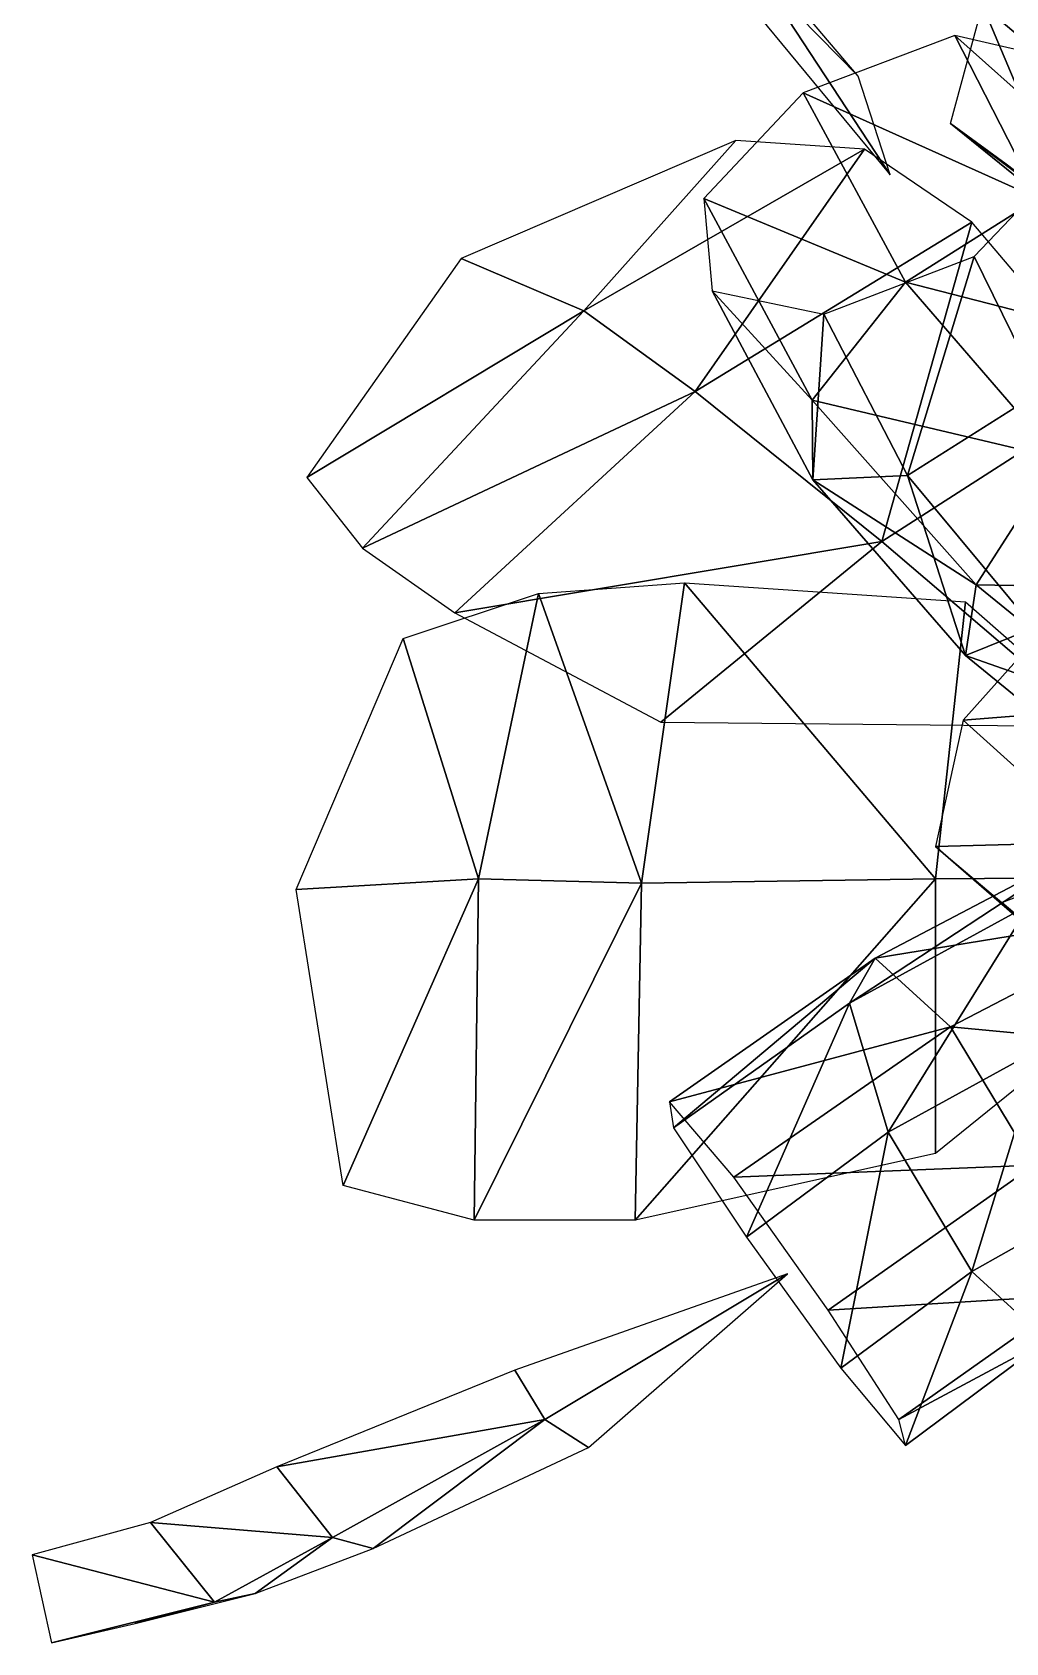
# Model space of a CAD drawing. Extents: x -6.8 to 6.8, y -29 to 29.
# Drawn here: x -4.587 to -3.453, y -10.823 to -8.946 of the extents above; entities that cross this region are included whole.
import ezdxf

# ---------------------------------------------------------------- set-up
doc = ezdxf.new("R2010")
doc.units = 0

msp = doc.modelspace()

# ---------------------------------------------------------------- linework, layer by layer
at = {"layer": 'flower_stems1', "color": 3}
for points in [[(-3.30493, -9.06268, 7.89758), (-3.47991, -8.91516, 7.79254), (-3.35992, -8.76641, 7.79754)], [(-3.37243, -9.17016, 7.75256), (-3.51745, -9.05267, 7.66503), (-3.47991, -8.91516, 7.79254)], [(-3.37243, -9.17016, 7.75256), (-3.47991, -8.91516, 7.79254), (-3.30493, -9.06268, 7.89758)], [(-3.41497, -9.14019, 7.84503), (-3.51245, -8.95019, 7.97906), (-3.6892, -9.01721, 7.94256)], [(-3.30493, -9.13519, 8.00256), (-3.38244, -8.98016, 8.11505), (-3.51245, -8.95019, 7.97906)], [(-3.30493, -9.13519, 8.00256), (-3.51245, -8.95019, 7.97906), (-3.41497, -9.14019, 7.84503)], [(-3.56994, -9.23767, 7.79003), (-3.6892, -9.01721, 7.94256), (-3.80493, -9.14019, 8.03002)], [(-3.41497, -9.14019, 7.84503), (-3.6892, -9.01721, 7.94256), (-3.56994, -9.23767, 7.79003)], [(-3.31744, -9.20269, 7.57257), (-3.51745, -9.05267, 7.66503), (-3.37243, -9.17016, 7.75256)], [(-3.31744, -9.20269, 7.57257), (-3.45245, -9.10015, 7.49005), (-3.51745, -9.05267, 7.66503)], [(-3.41247, -9.36517, 8.24755), (-3.48992, -9.2077, 8.36004), (-3.37243, -9.0852, 8.27258)], [(-3.67871, -9.37518, 7.87005), (-3.80493, -9.14019, 8.03002), (-3.79492, -9.24768, 8.19006)], [(-3.56994, -9.23767, 7.79003), (-3.80493, -9.14019, 8.03002), (-3.67871, -9.37518, 7.87005)], [(-3.26745, -9.31518, 7.74505), (-3.41497, -9.14019, 7.84503), (-3.56994, -9.23767, 7.79003)], [(-3.56744, -9.4627, 8.19256), (-3.66497, -9.27496, 8.32507), (-3.48992, -9.2077, 8.36004)], [(-3.56744, -9.4627, 8.19256), (-3.48992, -9.2077, 8.36004), (-3.41247, -9.36517, 8.24755)], [(-3.67871, -9.37518, 7.87005), (-3.79492, -9.24768, 8.19006), (-3.67767, -9.46771, 8.03753)], [(-3.67767, -9.46771, 8.03753), (-3.79492, -9.24768, 8.19006), (-3.66497, -9.27496, 8.32507)], [(-3.39245, -9.44268, 7.67755), (-3.56994, -9.23767, 7.79003), (-3.67871, -9.37518, 7.87005)], [(-3.26745, -9.31518, 7.74505), (-3.56994, -9.23767, 7.79003), (-3.39245, -9.44268, 7.67755)], [(-3.67767, -9.46771, 8.03753), (-3.66497, -9.27496, 8.32507), (-3.56744, -9.4627, 8.19256)], [(-3.48742, -9.5902, 7.75006), (-3.67871, -9.37518, 7.87005), (-3.67767, -9.46771, 8.03753)], [(-3.39245, -9.44268, 7.67755), (-3.67871, -9.37518, 7.87005), (-3.48742, -9.5902, 7.75006)], [(-3.41992, -9.64019, 8.09503), (-3.56744, -9.4627, 8.19256), (-3.41247, -9.36517, 8.24755)], [(-3.20245, -9.59515, 7.61755), (-3.39245, -9.44268, 7.67755), (-3.48742, -9.5902, 7.75006)], [(-3.49993, -9.67266, 7.92254), (-3.67767, -9.46771, 8.03753), (-3.56744, -9.4627, 8.19256)], [(-3.48742, -9.5902, 7.75006), (-3.67767, -9.46771, 8.03753), (-3.49993, -9.67266, 7.92254)], [(-3.49993, -9.67266, 7.92254), (-3.56744, -9.4627, 8.19256), (-3.41992, -9.64019, 8.09503)], [(-3.24743, -9.72766, 8.16253), (-3.37493, -9.60516, 8.27008), (-3.50244, -9.74768, 8.27508)], [(-3.29992, -9.74267, 7.69006), (-3.48742, -9.5902, 7.75006), (-3.49993, -9.67266, 7.92254)], [(-3.20245, -9.59515, 7.61755), (-3.48742, -9.5902, 7.75006), (-3.29992, -9.74267, 7.69006)], [(-3.31243, -9.82519, 7.86254), (-3.49993, -9.67266, 7.92254), (-3.41992, -9.64019, 8.09503)], [(-3.29992, -9.74267, 7.69006), (-3.49993, -9.67266, 7.92254), (-3.31243, -9.82519, 7.86254)], [(-3.24743, -9.72766, 8.16253), (-3.50244, -9.74768, 8.27508), (-3.34497, -9.89019, 8.14257)], [(-3.34497, -9.89019, 8.14257), (-3.50244, -9.74768, 8.27508), (-3.53497, -9.8952, 8.39257)], [(-3.35742, -9.8952, 8.40258), (-3.63494, -10.07769, 8.30255), (-3.42498, -9.9627, 8.23504)], [(-3.35742, -9.8952, 8.40258), (-3.60491, -10.02496, 8.48504), (-3.63494, -10.07769, 8.30255)], [(-3.25244, -9.96771, 8.54504), (-3.60491, -10.02496, 8.48504), (-3.35742, -9.8952, 8.40258)], [(-3.34497, -9.89019, 8.14257), (-3.53497, -9.8952, 8.39257), (-3.34747, -10.05767, 8.23504)], [(-3.34747, -10.05767, 8.23504), (-3.53497, -9.8952, 8.39257), (-3.45745, -9.9602, 8.55255)], [(-3.25744, -10.13018, 8.38757), (-3.45745, -9.9602, 8.55255), (-3.31243, -9.90521, 8.66503)], [(-3.42498, -9.9627, 8.23504), (-3.63494, -10.07769, 8.30255), (-3.58996, -10.22766, 8.19506)], [(-3.42498, -9.9627, 8.23504), (-3.58996, -10.22766, 8.19506), (-3.41247, -10.13018, 8.14257)], [(-3.34747, -10.05767, 8.23504), (-3.45745, -9.9602, 8.55255), (-3.25744, -10.13018, 8.38757)], [(-3.25244, -9.96771, 8.54504), (-3.51745, -10.10516, 8.63256), (-3.60491, -10.02496, 8.48504)], [(-3.17242, -10.13769, 8.58007), (-3.51745, -10.10516, 8.63256), (-3.25244, -9.96771, 8.54504)], [(-3.60491, -10.02496, 8.48504), (-3.84497, -10.19268, 8.50756), (-3.83996, -10.22265, 8.31756)], [(-3.51745, -10.10516, 8.63256), (-3.84497, -10.19268, 8.50756), (-3.60491, -10.02496, 8.48504)], [(-3.60491, -10.02496, 8.48504), (-3.83996, -10.22265, 8.31756), (-3.63494, -10.07769, 8.30255)], [(-3.63494, -10.07769, 8.30255), (-3.83996, -10.22265, 8.31756), (-3.75494, -10.35015, 8.20257)], [(-3.63494, -10.07769, 8.30255), (-3.75494, -10.35015, 8.20257), (-3.58996, -10.22766, 8.19506)], [(-3.51745, -10.10516, 8.63256), (-3.76995, -10.28045, 8.66003), (-3.84497, -10.19268, 8.50756)], [(-3.41992, -10.26617, 8.66253), (-3.76995, -10.28045, 8.66003), (-3.51745, -10.10516, 8.63256)], [(-3.17242, -10.13769, 8.58007), (-3.41992, -10.26617, 8.66253), (-3.51745, -10.10516, 8.63256)], [(-3.41247, -10.13018, 8.14257), (-3.58996, -10.22766, 8.19506), (-3.49243, -10.39019, 8.22558)], [(-3.41247, -10.13018, 8.14257), (-3.49243, -10.39019, 8.22558), (-3.33245, -10.30017, 8.18005)], [(-3.58996, -10.22766, 8.19506), (-3.75494, -10.35015, 8.20257), (-3.64495, -10.50268, 8.23052)], [(-3.58996, -10.22766, 8.19506), (-3.64495, -10.50268, 8.23052), (-3.49243, -10.39019, 8.22558)], [(-3.41992, -10.26617, 8.66253), (-3.65997, -10.43518, 8.68505), (-3.76995, -10.28045, 8.66003)], [(-3.37243, -10.41766, 8.55505), (-3.65997, -10.43518, 8.68505), (-3.41992, -10.26617, 8.66253)], [(-3.33245, -10.30017, 8.18005), (-3.49243, -10.39019, 8.22558), (-3.40496, -10.47015, 8.37506)], [(-3.49243, -10.39019, 8.22558), (-3.64495, -10.50268, 8.23052), (-3.56994, -10.59271, 8.38256)], [(-3.49243, -10.39019, 8.22558), (-3.56994, -10.59271, 8.38256), (-3.40496, -10.47015, 8.37506)], [(-3.37243, -10.41766, 8.55505), (-3.57745, -10.56268, 8.57006), (-3.65997, -10.43518, 8.68505)], [(-3.40496, -10.47015, 8.37506), (-3.57745, -10.56268, 8.57006), (-3.37243, -10.41766, 8.55505)], [(-3.40496, -10.47015, 8.37506), (-3.56994, -10.59271, 8.38256), (-3.57745, -10.56268, 8.57006)]]:
    msp.add_3dface(points, dxfattribs=at)
at = {"layer": 'flowers0', "color": 1}
for points in [[(-3.73992, -8.88018, 8.33007), (-3.85742, -8.78619, 8.09753), (-3.58746, -9.11267, 8.15258)], [(-3.62493, -8.99768, 8.54504), (-3.76495, -8.8327, 8.75006), (-3.73992, -8.88018, 8.33007)], [(-3.58746, -9.11267, 8.15258), (-3.62493, -8.99768, 8.54504), (-3.73992, -8.88018, 8.33007)], [(-3.94445, -9.27093, 9.05255), (-3.76745, -9.07269, 9.34008), (-4.08746, -9.2102, 9.24505)], [(-3.94445, -9.27093, 9.05255), (-3.61743, -9.0827, 9.20507), (-3.76745, -9.07269, 9.34008)], [(-3.81494, -9.36517, 8.93005), (-3.61743, -9.0827, 9.20507), (-3.94445, -9.27093, 9.05255)], [(-3.49243, -9.16766, 9.07006), (-3.61743, -9.0827, 9.20507), (-3.81494, -9.36517, 8.93005)], [(-3.49243, -9.16766, 9.07006), (-3.81494, -9.36517, 8.93005), (-3.59747, -9.53973, 8.71228)], [(-3.32495, -9.36517, 8.80004), (-3.49243, -9.16766, 9.07006), (-3.59747, -9.53973, 8.71228)], [(-4.08746, -9.2102, 9.24505), (-4.26745, -9.4652, 9.12255), (-3.94445, -9.27093, 9.05255)], [(-3.94445, -9.27093, 9.05255), (-4.26745, -9.4652, 9.12255), (-4.20245, -9.54766, 8.97802)], [(-3.94445, -9.27093, 9.05255), (-4.20245, -9.54766, 8.97802), (-3.81494, -9.36517, 8.93005)], [(-3.81494, -9.36517, 8.93005), (-4.20245, -9.54766, 8.97802), (-4.09497, -9.62268, 8.84252)], [(-3.81494, -9.36517, 8.93005), (-4.09497, -9.62268, 8.84252), (-3.59747, -9.53973, 8.71228)], [(-3.34497, -9.75518, 8.46905), (-3.32495, -9.36517, 8.80004), (-3.59747, -9.53973, 8.71228)], [(-3.59747, -9.53973, 8.71228), (-4.09497, -9.62268, 8.84252), (-3.85491, -9.75018, 8.61505)], [(-3.59747, -9.53973, 8.71228), (-3.85491, -9.75018, 8.61505), (-3.34497, -9.75518, 8.46905)], [(-4.06744, -9.93267, 7.02008), (-4.15496, -9.6527, 6.77258), (-3.99743, -9.60015, 6.84008)], [(-4.06744, -9.93267, 7.02008), (-3.99743, -9.60015, 6.84008), (-3.87744, -9.93768, 7.07757)], [(-3.87744, -9.93768, 7.07757), (-3.99743, -9.60015, 6.84008), (-3.82745, -9.5877, 6.91503)], [(-3.87744, -9.93768, 7.07757), (-3.82745, -9.5877, 6.91503), (-3.53497, -9.93267, 7.17254)], [(-3.53497, -9.93267, 7.17254), (-3.82745, -9.5877, 6.91503), (-3.49993, -9.61016, 7.05255)], [(-3.53497, -9.93267, 7.17254), (-3.49993, -9.61016, 7.05255), (-3.13494, -9.93017, 7.26757)], [(-4.27996, -9.94519, 6.88507), (-4.15496, -9.6527, 6.77258), (-4.06744, -9.93267, 7.02008)], [(-4.06744, -9.93267, 7.02008), (-4.22497, -10.29003, 6.97607), (-4.27996, -9.94519, 6.88507)], [(-4.06744, -9.93267, 7.02008), (-4.07244, -10.3302, 7.10003), (-4.22497, -10.29003, 6.97607)], [(-3.87744, -9.93768, 7.07757), (-4.07244, -10.3302, 7.10003), (-4.06744, -9.93267, 7.02008)], [(-3.88494, -10.3302, 7.17254), (-4.07244, -10.3302, 7.10003), (-3.87744, -9.93768, 7.07757)], [(-3.53497, -10.25268, 7.28002), (-3.88494, -10.3302, 7.17254), (-3.53497, -9.93267, 7.17254)], [(-3.88494, -10.3302, 7.17254), (-3.87744, -9.93768, 7.07757), (-3.53497, -9.93267, 7.17254)], [(-3.13494, -9.93017, 7.26757), (-3.53497, -10.25268, 7.28002), (-3.53497, -9.93267, 7.17254)], [(-3.70745, -10.3927, 8.44506), (-4.02496, -10.50518, 8.21008), (-3.98992, -10.56268, 8.4718)], [(-3.98992, -10.56268, 8.4718), (-3.9392, -10.59515, 8.74005), (-3.70745, -10.3927, 8.44506)], [(-4.02496, -10.50518, 8.21008), (-4.30242, -10.61767, 8.19006), (-3.98992, -10.56268, 8.4718)], [(-4.30242, -10.61767, 8.19006), (-4.23742, -10.70019, 8.49505), (-3.98992, -10.56268, 8.4718)], [(-4.23742, -10.70019, 8.49505), (-4.18994, -10.7127, 8.80255), (-3.98992, -10.56268, 8.4718)], [(-3.98992, -10.56268, 8.4718), (-4.18994, -10.7127, 8.80255), (-3.9392, -10.59515, 8.74005)], [(-4.30242, -10.61767, 8.19006), (-4.44946, -10.68267, 8.21582), (-4.23742, -10.70019, 8.49505)], [(-4.37493, -10.7752, 8.51757), (-4.44946, -10.68267, 8.21582), (-4.58746, -10.72015, 8.29003)], [(-4.23742, -10.70019, 8.49505), (-4.44946, -10.68267, 8.21582), (-4.37493, -10.7752, 8.51757)], [(-4.37493, -10.7752, 8.51757), (-4.32745, -10.76519, 8.82257), (-4.23742, -10.70019, 8.49505)], [(-4.23742, -10.70019, 8.49505), (-4.32745, -10.76519, 8.82257), (-4.18994, -10.7127, 8.80255)], [(-4.37493, -10.7752, 8.51757), (-4.58746, -10.72015, 8.29003), (-4.56494, -10.82269, 8.56005)], [(-4.37493, -10.7752, 8.51757), (-4.46746, -10.80017, 8.81005), (-4.32745, -10.76519, 8.82257)], [(-4.56494, -10.82269, 8.56005), (-4.46746, -10.80017, 8.81005), (-4.37493, -10.7752, 8.51757)]]:
    msp.add_3dface(points, dxfattribs=at)

doc.saveas('drawing.dxf')
